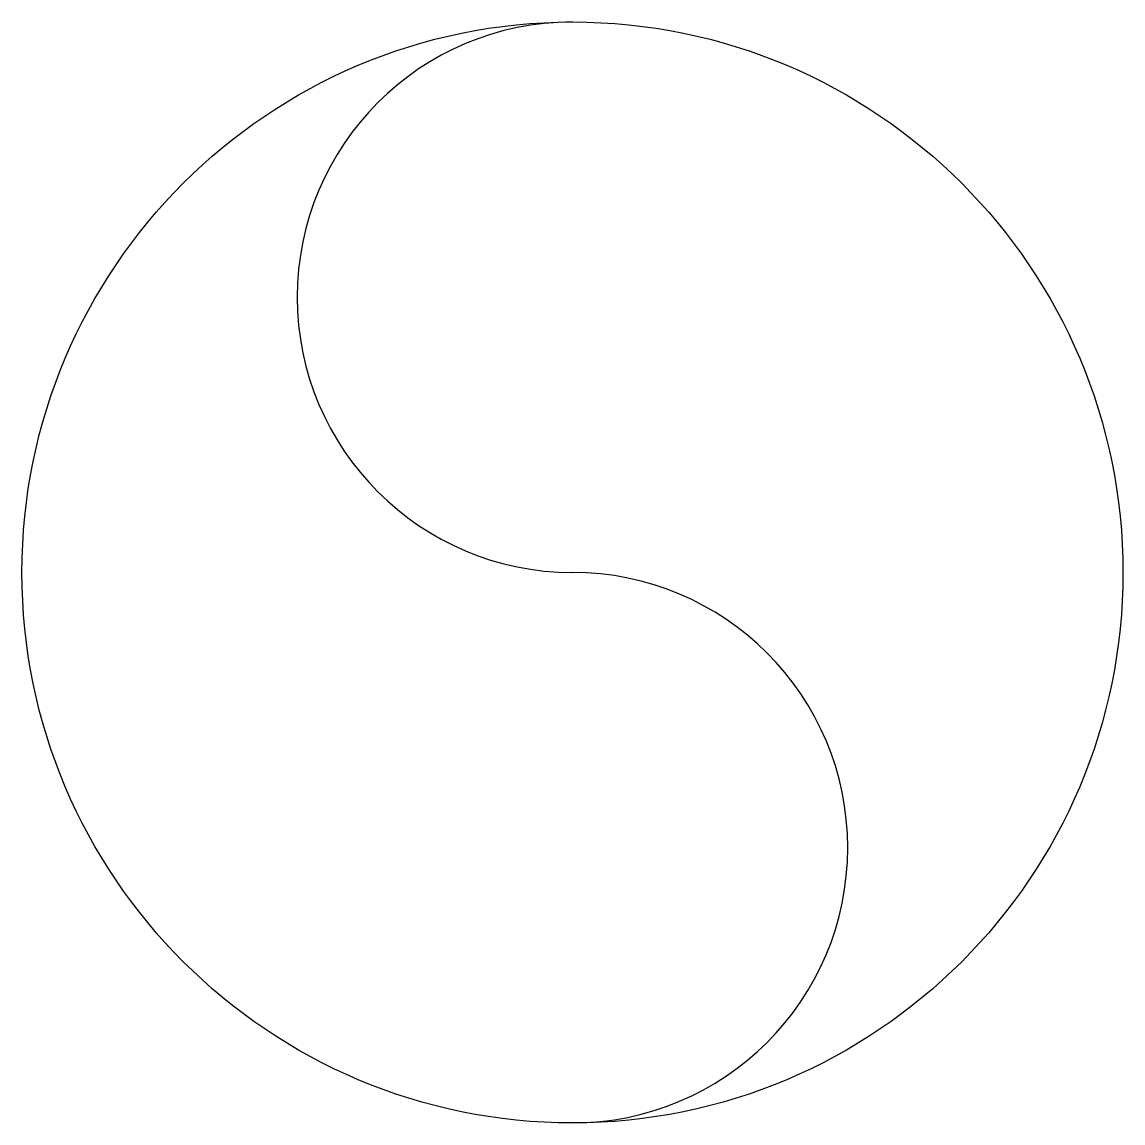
# Model space of a CAD drawing. Extents: x 1363.4 to 1375.4, y 629.6 to 641.6.
import ezdxf

# ---------------------------------------------------------------- set-up
doc = ezdxf.new("R2010")
doc.units = 0
doc.header["$LTSCALE"] = 22
doc.header["$MEASUREMENT"] = 0
doc.layers.get('0').update_dxf_attribs({"linetype": 'CONTINUOUS'})

msp = doc.modelspace()

# ---------------------------------------------------------------- linework, layer by layer
msp.add_circle((1369.42, 635.551), 6)
at = {"color": 8}
for centre, start, end in [((1369.42, 638.551), 90, 270), ((1369.42, 632.551), 270, 90)]:
    msp.add_arc(centre, 3, start, end, dxfattribs=at)

doc.saveas('drawing.dxf')
